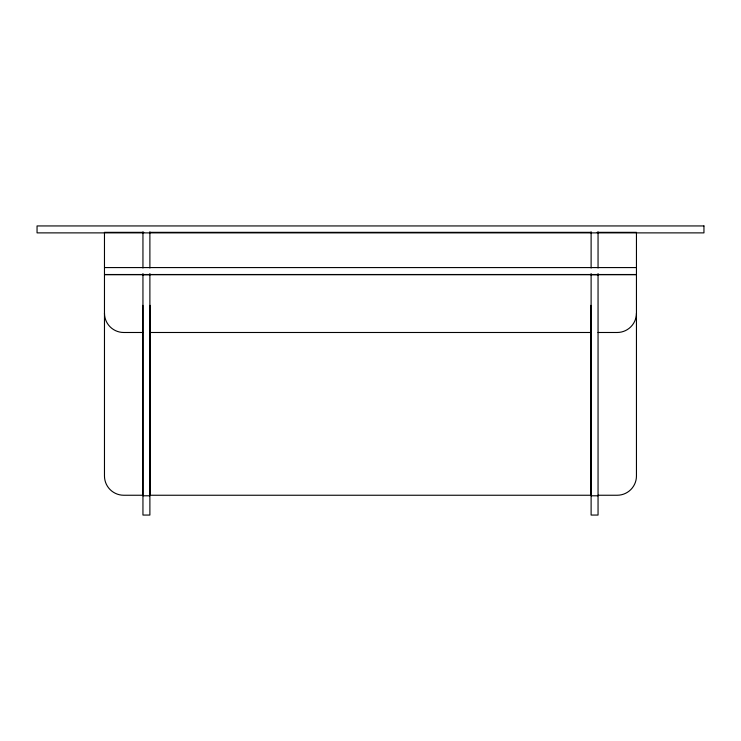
<?xml version="1.0" encoding="UTF-8"?>
<svg xmlns="http://www.w3.org/2000/svg" width="741" height="741" viewBox="0 0 741 741"><rect width="100%" height="100%" fill="white"/><g stroke="black" fill="none" stroke-linecap="round" stroke-linejoin="round"><path stroke-width="1.11" d="M143.791 232.341L104.472 232.341L104.472 475.972A19.275 19.275 0 0 0 123.747 495.247L142.865 495.247L142.865 305.348M149.571 232.341L591.346 232.341M597.135 232.341L636.454 232.341L636.454 475.972A19.275 19.275 0 0 1 617.179 495.247L598.052 495.247M104.472 267.575L636.454 267.575M104.472 274.513L636.454 274.513M104.472 274.67L143.791 274.67M149.571 274.67L591.346 274.67M597.135 274.67L636.454 274.67M142.948 274.818L149.886 274.818M591.114 274.818L598.052 274.818M142.865 332.487L123.747 332.487A19.275 19.275 0 0 1 104.472 313.211M150.117 332.487L590.809 332.487M598.052 332.487L617.179 332.487A19.275 19.275 0 0 0 636.454 313.211M142.948 495.785L149.886 495.785M591.114 495.785L598.052 495.785M598.052 231.896L598.052 268.029M598.052 273.586L598.052 515.06L591.114 515.06L591.114 273.586M591.114 231.896L591.114 268.029M590.809 305.348L590.809 495.247L150.117 495.247L150.117 305.348M149.886 231.896L149.886 268.029M149.886 273.586L149.886 515.06L142.948 515.06L142.948 273.586M142.948 231.896L142.948 268.029M703.95 225.94L37.05 225.94L37.05 232.878L703.95 232.878L703.95 225.94"/></g></svg>
